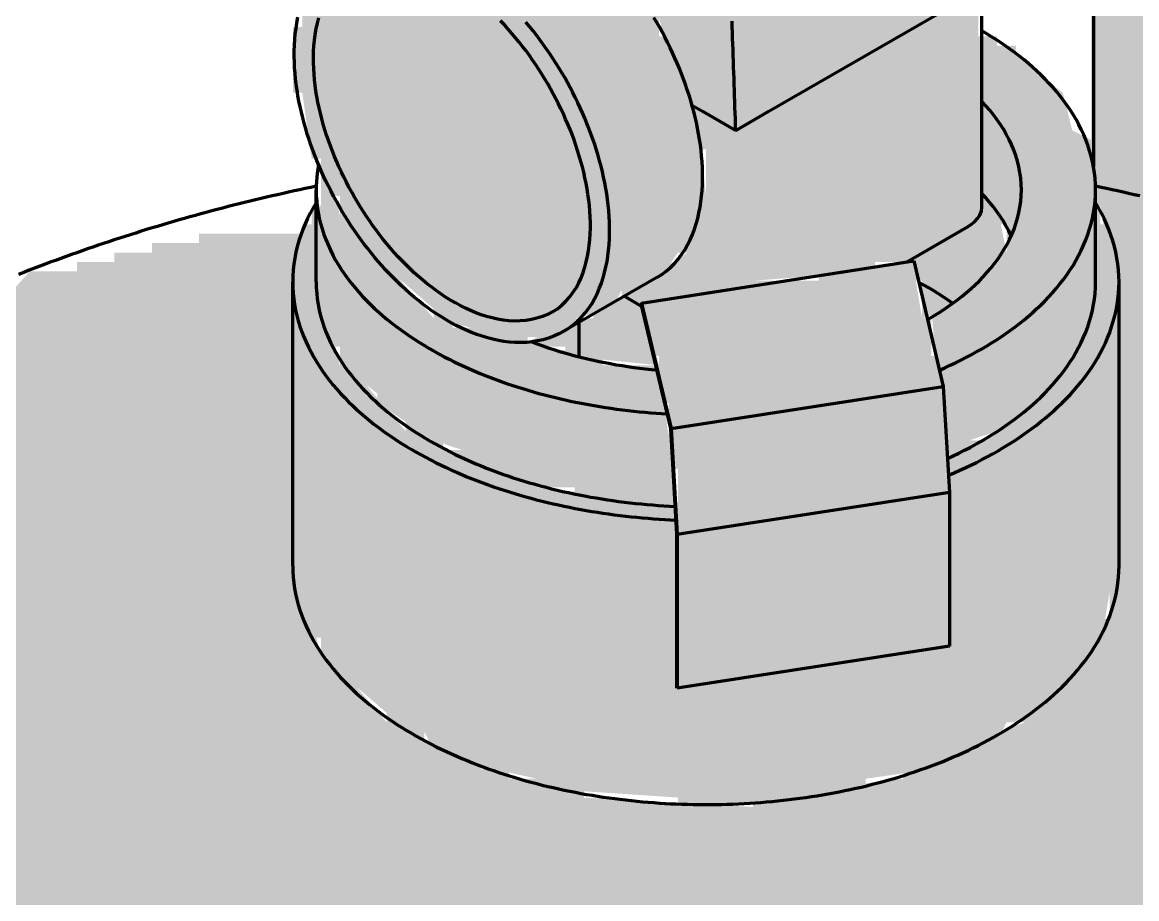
# Model space of a CAD drawing. Header units: millimetres. Extents: x 0 to 420, y 0 to 297.
# Drawn here: x 226.88 to 238.74, y 232.68 to 242.01 of the extents above; entities that cross this region are included whole.
import ezdxf

# ---------------------------------------------------------------- set-up
doc = ezdxf.new("R2010")
doc.units = ezdxf.units.MM
doc.layers.add('01-VISIBLE', color=7, linetype='CONTINUOUS', lineweight=70)
doc.layers.add('13-GRAFICA', color=30, linetype='CONTINUOUS', lineweight=18)

msp = doc.modelspace()

# ---------------------------------------------------------------- hatches: boundary and pattern name
at = {"layer": '13-GRAFICA', "true_color": 0xcba23e}
h = msp.add_hatch(color=7, dxfattribs=at)
h.dxf.hatch_style = 1
h.paths.add_polyline_path([(232.4581, 246.1606), (232.5581, 246.3606), (233.1581, 246.5606), (233.2581, 246.7606), (233.4581, 246.7606), (233.4581, 246.8606), (233.6581, 246.8606), (233.6581, 246.9606), (233.8581, 246.9606), (233.8581, 247.0606), (234.6581, 246.6606), (234.6581, 246.5606), (234.3581, 246.4606), (234.1581, 246.1606), (233.9581, 246.1606), (233.7581, 245.8606), (233.5581, 245.8606), (233.5581, 245.7606), (233.2581, 245.6606), (233.0581, 245.3606), (232.8581, 245.3606), (232.8581, 245.1606), (232.9581, 245.1606), (232.9581, 244.3606), (233.0581, 244.3606), (233.0581, 244.0606), (233.3581, 243.9606), (233.3581, 243.8606), (233.4581, 243.8606), (233.4581, 244.8606), (233.7581, 244.9606), (233.7581, 245.0606), (233.9581, 245.0606), (234.0581, 245.2606), (234.6581, 245.4606), (234.7581, 245.6606), (234.8581, 245.6856), (234.8581, 243.1606), (234.8581, 242.3606), (234.8581, 239.276), (234.6581, 239.2606), (234.6581, 239.1606), (234.0581, 239.1606), (234.0581, 239.0606), (233.2581, 239.0606), (233.2581, 239.1606), (233.6581, 239.2606), (233.6581, 239.3606), (233.9581, 239.5606), (234.0581, 240.1606), (234.1581, 240.1606), (234.1581, 240.6606), (234.0581, 240.6606), (234.0581, 241.1606), (233.9581, 241.1606), (233.9581, 241.3606), (233.8581, 241.3606), (233.8581, 241.6606), (233.7581, 241.6606), (233.6581, 242.0606), (233.4581, 242.1606), (233.4581, 242.3606), (232.9581, 242.7606), (232.9581, 242.9606), (232.7581, 242.9606), (232.5581, 243.2606), (232.0581, 243.3606), (232.0581, 243.4606), (232.0581, 246.0606), (232.0581, 246.1606)])
h = msp.add_hatch(color=7, dxfattribs=at)
h.dxf.hatch_style = 1
h.paths.add_polyline_path([(236.6581, 243.9606), (236.6581, 243.7606), (236.7581, 243.7606), (236.7581, 243.5606), (236.8581, 243.5606), (236.8581, 243.3606), (236.9581, 243.3606), (236.9581, 243.1606), (237.0581, 243.1606), (237.0581, 242.9606), (237.1581, 242.9606), (237.1581, 242.6606), (237.2581, 242.6606), (237.2581, 242.4606), (237.0581, 242.3606), (237.0581, 239.8606), (236.8581, 239.8606), (236.7581, 239.6606), (236.5581, 239.6606), (236.5581, 242.4606), (236.5581, 242.8606), (236.5581, 243.9606)])
at = {"layer": '13-GRAFICA', "true_color": 0x202020}
h = msp.add_hatch(color=7, dxfattribs=at)
h.dxf.hatch_style = 1
h.paths.add_polyline_path([(242.7581, 237.5606), (242.6581, 237.7606), (242.4581, 237.7606), (242.3581, 237.9606), (242.1581, 237.9606), (241.9581, 238.2606), (241.7581, 238.2606), (241.5581, 238.5606), (241.3581, 238.5606), (241.1581, 238.8606), (240.9581, 238.8606), (240.7581, 239.1606), (240.5581, 239.1606), (240.4581, 239.3606), (240.2581, 239.3606), (240.0581, 239.6606), (239.5581, 239.7606), (239.5581, 239.8606), (239.1581, 239.8606), (239.1581, 239.9606), (238.7581, 239.9606), (238.7581, 240.0606), (238.2581, 240.0606), (238.2581, 243.9606), (238.3581, 243.9606), (238.6581, 243.5606), (238.9581, 243.5606), (238.9581, 243.4606), (239.9581, 243.4606), (239.9581, 243.5606), (240.2581, 243.5606), (240.2581, 243.6606), (240.6581, 243.9606), (240.6581, 240.6606), (240.7581, 240.6606), (240.7581, 240.8606), (240.9581, 240.9606), (240.9581, 241.1606), (241.2581, 241.3606), (241.2581, 241.5606), (241.4581, 241.6606), (241.4581, 241.8606), (241.5581, 241.8606), (241.7581, 242.1606), (241.9581, 242.1606), (242.0581, 242.3606), (242.4581, 242.4606), (242.5581, 242.6606), (242.7581, 242.6606), (242.7581, 242.7606), (242.9581, 242.7606), (242.9581, 242.8606), (243.2581, 242.8606), (243.4581, 243.1606), (243.6581, 243.1606), (243.6581, 243.2606), (243.8581, 243.2606), (243.9581, 243.4606), (244.2581, 243.5606), (244.2581, 243.3606), (244.4581, 243.2606), (244.4581, 243.0606), (244.5581, 243.0606), (244.5581, 242.8606), (244.6581, 242.8606), (244.6581, 242.6606), (244.7581, 242.6606), (244.7581, 242.4606), (244.8581, 242.4606), (244.9581, 241.7606), (245.0581, 241.7606), (245.0581, 241.2606), (245.1581, 241.2606), (245.1581, 238.4606), (245.0581, 238.4606), (245.0581, 238.3606), (244.3581, 238.3606), (244.3581, 238.4606), (244.1581, 238.4606), (244.1581, 238.2606), (244.0581, 238.2606), (244.0581, 237.4606), (243.7581, 237.3606), (243.6581, 237.1606), (243.2581, 237.1606), (243.2581, 237.2606), (243.1581, 237.2606), (243.0581, 237.4606), (242.8581, 237.4606), (242.8581, 237.5606)])
at = {"layer": '13-GRAFICA', "true_color": 0xffffff}
h = msp.add_hatch(color=7, dxfattribs=at)
h.dxf.hatch_style = 1
h.paths.add_polyline_path([(229.7581, 241.9606), (229.8581, 241.9606), (229.8581, 242.3606), (230.0581, 242.4606), (230.1581, 242.7606), (230.3581, 242.7606), (230.4581, 242.9606), (231.0581, 243.1606), (231.0581, 243.2606), (231.3581, 243.3606), (231.3581, 243.4606), (232.0581, 243.4606), (232.0581, 243.3606), (232.5581, 243.2606), (232.5581, 243.1606), (232.6581, 243.1606), (232.7581, 242.9606), (232.9581, 242.9606), (232.9581, 242.7606), (233.4581, 242.3606), (233.4581, 242.1606), (233.6581, 242.0606), (233.6581, 241.8606), (233.7581, 241.8606), (233.7581, 241.6606), (233.8581, 241.6606), (233.8581, 241.3606), (233.9581, 241.3606), (233.9581, 241.1606), (234.0581, 241.1606), (234.1581, 240.1606), (234.0581, 240.1606), (233.9581, 239.5606), (233.8581, 239.5606), (233.6581, 239.2606), (233.2581, 239.1606), (233.1581, 238.9606), (232.7581, 238.8606), (232.6581, 238.6606), (232.2581, 238.6606), (232.2581, 238.5606), (232.1581, 238.5606), (232.1581, 238.6606), (231.6581, 238.6606), (231.6581, 238.7606), (231.2581, 238.8606), (231.2581, 238.9606), (230.4581, 239.6606), (230.4581, 239.8606), (230.2581, 239.9606), (230.2581, 240.1606), (230.1581, 240.1606), (230.1581, 240.3606), (230.0581, 240.3606), (230.0581, 240.5606), (229.9581, 240.5606), (229.8581, 241.2606), (229.7581, 241.2606)])
at = {"layer": '13-GRAFICA', "true_color": 0xcba23e}
h = msp.add_hatch(color=7, dxfattribs=at)
h.dxf.hatch_style = 1
h.paths.add_polyline_path([(236.5581, 239.5606), (236.3581, 239.5606), (236.3581, 239.4606), (235.9581, 239.4606), (235.9581, 239.3606), (234.8581, 239.276), (234.8581, 242.3606), (234.9581, 242.3606), (235.0581, 242.1606), (235.6581, 242.1606), (235.6581, 242.2606), (235.8581, 242.2606), (235.9581, 242.4606), (236.4581, 242.3606), (236.4581, 242.4606), (236.5581, 242.4606), (236.5581, 239.6606)])
h = msp.add_hatch(color=7, dxfattribs=at)
h.dxf.hatch_style = 1
h.paths.add_polyline_path([(236.7581, 237.7606), (236.6581, 237.7606), (236.5581, 238.9606), (236.7581, 238.9606), (236.8581, 239.1606), (237.0581, 239.1606), (237.0581, 239.3606), (237.3581, 239.5606), (237.3581, 239.8606), (237.2581, 239.8606), (237.2581, 240.0606), (237.0581, 240.1606), (237.0581, 241.8606), (237.2581, 241.8606), (237.2581, 241.7606), (237.4581, 241.7606), (237.4581, 241.6606), (237.9581, 241.2606), (238.0581, 240.8606), (238.2581, 240.7606), (238.2581, 238.8606), (238.1581, 238.8606), (238.0581, 238.3606), (237.7581, 238.1606), (237.7581, 237.9606), (237.5581, 237.9606), (237.4581, 237.7606), (237.2581, 237.7606), (237.2581, 237.6606), (236.9581, 237.5606), (236.9581, 237.4606), (236.7581, 237.4606)])
h = msp.add_hatch(color=7, dxfattribs=at)
h.dxf.hatch_style = 1
h.paths.add_polyline_path([(230.6581, 238.0606), (230.2581, 238.3606), (230.2581, 238.5606), (230.1581, 238.5606), (230.1581, 238.7606), (230.0581, 238.7606), (230.0581, 240.3606), (230.1581, 240.3606), (230.2581, 239.9606), (230.4581, 239.8606), (230.4581, 239.6606), (230.5581, 239.6606), (231.2581, 238.8606), (231.4581, 238.8606), (231.4581, 238.7606), (231.6581, 238.7606), (231.6581, 238.6606), (232.1581, 238.6606), (232.1581, 238.5606), (232.3581, 238.6606), (232.3581, 238.5606), (233.0581, 238.4606), (233.0581, 238.3606), (233.6581, 238.3606), (233.8581, 236.8606), (233.2581, 236.8606), (233.2581, 236.9606), (232.7581, 236.9606), (232.7581, 237.0606), (232.3581, 237.0606), (232.3581, 237.1606), (231.7581, 237.2606), (231.7581, 237.3606), (231.5581, 237.3606), (231.5581, 237.4606), (230.9581, 237.6606), (230.9581, 237.7606), (230.6581, 237.9606)])
at = {"layer": '13-GRAFICA', "true_color": 0xb21820}
h = msp.add_hatch(color=7, dxfattribs=at)
h.dxf.hatch_style = 1
h.paths.add_polyline_path([(236.5581, 239.5606), (236.5581, 239.6606), (236.7581, 239.6606), (236.8581, 239.8606), (237.0581, 239.8606), (237.0581, 240.1606), (237.2581, 240.0606), (237.3581, 239.5606), (237.0581, 239.3606), (237.0581, 239.1606), (236.8581, 239.1606), (236.7581, 238.9606), (236.4581, 238.8606), (236.4581, 239.2606), (236.3581, 239.2606), (236.3581, 239.5606)])
h = msp.add_hatch(color=7, dxfattribs=at)
h.dxf.hatch_style = 1
h.paths.add_polyline_path([(221.3581, 233.9606), (222.5581, 235.2606), (222.7581, 235.2606), (224.0581, 236.6606), (224.2581, 236.6606), (225.5581, 238.0606), (225.7581, 238.0606), (226.9581, 239.3606), (227.4581, 239.3606), (227.4581, 239.4606), (227.8581, 239.4606), (227.8581, 239.5606), (228.2581, 239.5606), (228.2581, 239.6606), (228.7581, 239.6606), (228.7581, 239.7606), (229.8581, 239.7606), (229.8581, 239.5606), (229.7581, 239.5606), (229.7581, 235.9606), (229.8581, 235.9606), (229.8581, 235.6606), (229.9581, 235.6606), (230.0581, 235.2606), (230.1581, 235.2606), (230.7581, 234.5606), (231.1581, 234.4606), (231.1581, 234.3606), (231.4581, 234.2606), (231.4581, 234.1606), (231.7581, 234.1606), (231.7581, 234.0606), (232.0581, 234.0606), (232.0581, 233.9606), (232.3581, 233.9606), (232.3581, 233.8606), (232.8581, 233.8606), (232.8581, 233.7606), (234.6581, 233.6606), (234.6581, 233.7606), (235.4581, 233.7606), (235.4581, 233.8606), (236.2581, 233.9606), (236.2581, 234.0606), (236.5581, 234.0606), (236.5581, 234.1606), (236.7581, 234.1606), (236.7581, 234.2606), (236.9581, 234.2606), (236.9581, 234.3606), (237.2581, 234.3606), (237.2581, 234.4606), (237.5581, 234.5606), (237.7581, 234.8606), (237.9581, 234.8606), (237.9581, 235.0606), (238.3581, 235.3606), (238.3581, 235.6606), (238.4581, 235.6606), (238.4581, 235.9606), (238.5581, 235.9606), (238.5581, 239.4606), (238.4581, 239.4606), (238.3581, 240.0606), (238.7581, 240.0606), (238.7581, 239.9606), (239.1581, 239.9606), (239.1581, 239.8606), (239.5581, 239.8606), (239.5581, 239.7606), (240.0581, 239.6606), (240.2581, 239.3606), (240.4581, 239.3606), (240.5581, 239.1606), (240.7581, 239.1606), (240.9581, 238.8606), (241.1581, 238.8606), (241.3581, 238.5606), (241.5581, 238.5606), (241.7581, 238.2606), (241.9581, 238.2606), (242.1581, 237.9606), (242.3581, 237.9606), (242.4581, 237.7606), (242.6581, 237.7606), (242.8581, 237.4606), (243.0581, 237.4606), (243.2581, 237.1606), (243.4581, 237.1606), (243.6581, 236.8606), (243.8581, 236.8606), (244.0581, 236.5606), (244.2581, 236.5606), (244.3581, 236.3606), (244.5581, 236.3606), (244.7581, 236.0606), (244.9581, 236.0606), (244.9581, 235.9606), (245.1581, 235.8606), (245.1581, 221.4606), (244.8581, 221.3606), (244.8581, 221.2606), (244.5581, 221.2606), (244.5581, 221.1606), (244.3581, 221.1606), (244.3581, 221.0606), (244.1581, 221.0606), (244.1581, 220.9606), (243.9581, 220.9606), (243.9581, 220.8606), (243.6581, 220.8606), (243.6581, 220.7606), (243.4581, 220.7606), (243.4581, 220.6606), (243.2581, 220.6606), (243.2581, 220.5606), (243.0581, 220.5606), (243.0581, 220.4606), (242.8581, 220.4606), (242.8581, 220.3606), (242.5581, 220.3606), (242.5581, 220.2606), (242.0581, 220.1606), (242.0581, 220.0606), (241.2581, 219.9606), (241.2581, 219.8606), (240.9581, 219.8606), (240.9581, 219.7606), (240.5581, 219.7606), (240.5581, 219.6606), (240.1581, 219.6606), (240.1581, 219.5606), (239.7581, 219.5606), (239.7581, 219.4606), (239.3581, 219.4606), (239.3581, 219.3606), (238.9581, 219.3606), (238.9581, 219.2606), (237.3581, 219.1606), (237.3581, 219.0606), (236.4581, 219.0606), (236.4581, 218.9606), (235.4581, 218.9606), (235.4581, 218.8606), (231.2581, 218.9606), (231.2581, 219.0606), (230.7581, 219.0606), (230.7581, 219.1606), (230.1581, 219.1606), (230.1581, 219.2606), (229.6581, 219.2606), (229.6581, 219.3606), (229.0581, 219.3606), (229.0581, 219.4606), (228.5581, 219.4606), (228.5581, 219.5606), (227.9581, 219.5606), (227.9581, 219.6606), (227.5581, 219.6606), (227.5581, 219.7606), (226.6581, 219.9606), (226.6581, 220.0606), (226.4581, 220.0606), (226.4581, 220.1606), (226.1581, 220.1606), (226.1581, 220.2606), (225.8581, 220.2606), (225.8581, 220.3606), (225.5581, 220.3606), (225.5581, 220.4606), (225.2581, 220.4606), (225.2581, 220.5606), (224.9581, 220.5606), (224.9581, 220.6606), (224.6581, 220.6606), (224.6581, 220.7606), (224.0581, 220.9606), (223.9581, 221.1606), (223.3581, 221.3606), (223.2581, 221.5606), (223.0581, 221.5606), (223.0581, 221.6606), (222.6581, 221.7606), (222.5581, 221.9606), (222.1581, 222.0606), (222.0581, 222.2606), (221.8581, 222.2606), (221.4581, 222.7606), (221.2581, 222.7606), (221.2581, 222.8606), (219.7581, 224.2606), (219.7581, 224.4606), (219.5581, 224.5606), (219.3581, 225.1606), (219.1581, 225.2606), (219.1581, 225.4606), (219.0581, 225.4606), (219.0581, 225.6606), (218.9581, 225.6606), (218.9581, 225.8606), (218.8581, 225.8606), (218.8581, 226.0606), (218.7581, 226.0606), (218.7581, 226.2606), (218.6581, 226.2606), (218.6581, 226.4606), (218.4581, 226.5606), (218.4581, 226.8606), (218.3581, 226.8606), (218.3581, 227.8606), (218.2581, 227.8606), (218.2581, 228.7606), (218.1581, 228.7606), (218.1581, 229.0606), (218.2581, 229.0606), (218.2581, 229.4606), (218.3581, 229.4606), (218.3581, 229.7606), (218.4581, 229.7606), (218.4581, 230.1606), (218.5581, 230.1606), (218.5581, 230.5606), (218.6581, 230.5606), (218.7581, 231.1606), (218.8581, 231.1606), (218.9581, 231.4606), (219.3581, 231.7606), (219.3581, 231.9606), (219.8581, 232.3606), (219.8581, 232.5606), (220.2581, 232.8606), (220.2581, 233.0606), (220.3581, 233.0606), (221.0581, 233.8606), (221.2581, 233.8606), (221.2581, 233.9606)])
h = msp.add_hatch(color=7, dxfattribs=at)
h.dxf.hatch_style = 1
h.paths.add_polyline_path([(229.7581, 239.5606), (229.8581, 239.5606), (229.8581, 239.8606), (229.9581, 239.8606), (229.9581, 240.0606), (230.0581, 240.0606), (230.0581, 238.7606), (230.1581, 238.7606), (230.2581, 238.3606), (230.3581, 238.3606), (230.9581, 237.6606), (231.1581, 237.6606), (231.1581, 237.5606), (231.3581, 237.5606), (231.3581, 237.4606), (231.5581, 237.4606), (231.5581, 237.3606), (231.7581, 237.3606), (231.7581, 237.2606), (232.3581, 237.1606), (232.3581, 237.0606), (233.2581, 236.9606), (233.2581, 236.8606), (233.8581, 236.8606), (233.8581, 234.9606), (234.4581, 234.9606), (234.4581, 235.0606), (235.0581, 235.0606), (235.0581, 235.1606), (235.6581, 235.1606), (235.6581, 235.2606), (236.7581, 235.3606), (236.7581, 237.4606), (236.9581, 237.4606), (236.9581, 237.5606), (237.1581, 237.5606), (237.2581, 237.7606), (237.4581, 237.7606), (237.5581, 237.9606), (237.7581, 237.9606), (237.7581, 238.1606), (238.0581, 238.3606), (238.1581, 238.8606), (238.2581, 238.8606), (238.2581, 240.0606), (238.3581, 240.0606), (238.3581, 239.8606), (238.4581, 239.8606), (238.4581, 239.4606), (238.5581, 239.4606), (238.5581, 235.9606), (238.4581, 235.9606), (238.3581, 235.3606), (237.9581, 235.0606), (237.9581, 234.8606), (237.7581, 234.8606), (237.5581, 234.5606), (237.3581, 234.5606), (237.2581, 234.3606), (236.9581, 234.3606), (236.9581, 234.2606), (236.7581, 234.2606), (236.7581, 234.1606), (236.5581, 234.1606), (236.5581, 234.0606), (235.8581, 233.9606), (235.8581, 233.8606), (235.4581, 233.8606), (235.4581, 233.7606), (233.8581, 233.6606), (233.8581, 233.7606), (232.3581, 233.8606), (232.3581, 233.9606), (231.4581, 234.1606), (231.4581, 234.2606), (231.2581, 234.2606), (231.1581, 234.4606), (230.7581, 234.5606), (230.7581, 234.6606), (230.0581, 235.2606), (230.0581, 235.4606), (229.9581, 235.4606), (229.9581, 235.6606), (229.8581, 235.6606), (229.8581, 235.9606), (229.7581, 235.9606)])
at = {"layer": '13-GRAFICA', "true_color": 0xc81e2d}
h = msp.add_hatch(color=7, dxfattribs=at)
h.dxf.hatch_style = 1
h.paths.add_polyline_path([(233.8581, 234.9606), (233.8581, 237.2606), (233.7581, 237.2606), (233.7581, 237.9606), (233.6581, 237.9606), (233.6581, 238.4606), (233.5581, 238.4606), (233.4581, 239.0606), (234.0581, 239.0606), (234.0581, 239.1606), (234.6581, 239.1606), (234.6581, 239.2606), (235.3581, 239.2606), (235.3581, 239.3606), (236.3581, 239.4606), (236.4581, 238.8606), (236.5581, 238.8606), (236.5581, 238.4606), (236.6581, 238.4606), (236.6581, 237.7606), (236.7581, 237.7606), (236.7581, 235.3606), (235.6581, 235.2606), (235.6581, 235.1606), (235.0581, 235.1606), (235.0581, 235.0606), (234.4581, 235.0606), (234.4581, 234.9606)])
at = {"layer": '13-GRAFICA', "true_color": 0xb21820}
h = msp.add_hatch(color=7, dxfattribs=at)
h.dxf.hatch_style = 1
h.paths.add_polyline_path([(232.3581, 238.5606), (232.3581, 238.6606), (232.6581, 238.6606), (232.7581, 238.8606), (232.9581, 238.8606), (232.9581, 238.9606), (233.1581, 238.9606), (233.1581, 239.0606), (233.4581, 239.0606), (233.6581, 238.3606), (232.6581, 238.4606), (232.6581, 238.5606)])

# ---------------------------------------------------------------- linework, layer by layer
at = {"layer": '01-VISIBLE'}
for p, q in [((238.2845, 244.126), (238.2845, 240.4719)), ((237.0957, 240.0435), (237.0957, 242.3734)), ((234.8279, 241.0641), (236.9492, 242.2889)), ((234.0083, 241.1291), (234.1208, 241.0641)), ((234.1208, 241.0641), (234.4744, 240.86)), ((234.4744, 240.86), (234.8279, 241.0641)), ((230.0062, 239.2474), (230.0062, 240.2272)), ((238.3062, 239.2474), (238.3062, 240.2272)), ((236.2911, 239.4594), (236.9492, 239.8394)), ((233.4715, 239.0232), (236.3693, 239.4715)), ((236.3693, 239.4715), (236.6846, 238.1353)), ((233.6341, 239.2944), (232.6442, 238.7228)), ((229.7562, 236.2264), (229.7562, 239.2474)), ((238.5562, 236.2264), (238.5562, 239.2474)), ((233.2888, 239.095), (233.4754, 238.9873)), ((233.4687, 239.0157), (233.4715, 239.0232)), ((233.7822, 237.6871), (233.4687, 239.0157)), ((233.4715, 239.0232), (233.7868, 237.687)), ((232.8062, 238.4508), (232.8062, 238.8163)), ((233.7868, 237.687), (236.6846, 238.1353)), ((236.6846, 238.1353), (236.7498, 237.0067)), ((233.8469, 236.5678), (233.7822, 237.6871)), ((233.7868, 237.687), (233.852, 236.5584)), ((236.7498, 237.0067), (233.852, 236.5584)), ((236.7498, 237.0067), (236.7498, 235.372)), ((233.8469, 234.9349), (233.8469, 236.5678)), ((233.852, 236.5584), (233.852, 234.9237)), ((236.7498, 235.372), (233.852, 234.9237)), ((233.852, 234.9237), (233.8469, 234.9349))]:
    msp.add_line(p, q, dxfattribs=at)
for points in [[(232.6442, 238.7228), (232.5912, 238.6946), (232.5364, 238.6702), (232.4801, 238.6495), (232.4225, 238.6327), (232.3639, 238.6196), (232.3046, 238.6103), (232.2449, 238.6046), (232.1849, 238.6023), (232.1249, 238.6034), (232.065, 238.6076), (232.0054, 238.6147), (231.9463, 238.6247), (231.8876, 238.6372), (231.8295, 238.6523), (231.772, 238.6696), (231.7153, 238.6891), (231.6592, 238.7106), (231.6039, 238.7339), (231.5494, 238.7591), (231.4957, 238.7859), (231.4428, 238.8142), (231.3907, 238.844), (231.3395, 238.8752), (231.289, 238.9077), (231.2393, 238.9414), (231.1905, 238.9762), (231.1424, 239.0122), (231.0951, 239.0492), (231.0487, 239.0872), (231.003, 239.1261), (230.9581, 239.1659), (230.914, 239.2066), (230.8707, 239.2482), (230.8281, 239.2905), (230.7863, 239.3335), (230.7453, 239.3773), (230.705, 239.4218), (230.6655, 239.467), (230.6267, 239.5128), (230.5887, 239.5593), (230.5515, 239.6063), (230.5149, 239.654), (230.4792, 239.7022), (230.4442, 239.7509), (230.41, 239.8002), (230.3765, 239.8501), (230.3438, 239.9004), (230.3118, 239.9512), (230.2806, 240.0025), (230.2502, 240.0542), (230.2206, 240.1064), (230.1918, 240.1591), (230.1638, 240.2121), (230.1366, 240.2656), (230.1102, 240.3195), (230.0846, 240.3738), (230.0599, 240.4285), (230.036, 240.4836), (230.013, 240.539), (229.9909, 240.5948), (229.9696, 240.6509), (229.9493, 240.7074), (229.93, 240.7642), (229.9116, 240.8214), (229.8942, 240.8788), (229.8778, 240.9365), (229.8624, 240.9946), (229.8481, 241.0528), (229.8349, 241.1114), (229.8229, 241.1702), (229.812, 241.2292), (229.8023, 241.2884), (229.7939, 241.3479), (229.7868, 241.4075), (229.781, 241.4672), (229.7767, 241.5271), (229.7738, 241.587), (229.7724, 241.647), (229.7727, 241.707), (229.7746, 241.767), (229.7782, 241.8269), (229.7837, 241.8867), (229.7911, 241.9462), (229.8005, 242.0055), (229.812, 242.0644)], [(232.5242, 238.9306), (232.4706, 238.9027), (232.4148, 238.8794), (232.3572, 238.8608), (232.2984, 238.847), (232.2386, 238.8377), (232.1784, 238.8328), (232.1179, 238.832), (232.0575, 238.8351), (231.9974, 238.8418), (231.9378, 238.8518), (231.8787, 238.8649), (231.8204, 238.8808), (231.7628, 238.8993), (231.7061, 238.9202), (231.6502, 238.9434), (231.5952, 238.9685), (231.5411, 238.9956), (231.488, 239.0244), (231.4357, 239.0549), (231.3844, 239.0869), (231.334, 239.1203), (231.2845, 239.155), (231.2359, 239.191), (231.1882, 239.2282), (231.1414, 239.2665), (231.0954, 239.3059), (231.0504, 239.3462), (231.0062, 239.3875), (230.9629, 239.4297), (230.9204, 239.4728), (230.8788, 239.5166), (230.838, 239.5613), (230.7981, 239.6067), (230.759, 239.6529), (230.7207, 239.6997), (230.6833, 239.7472), (230.6467, 239.7954), (230.611, 239.8442), (230.5761, 239.8935), (230.542, 239.9435), (230.5088, 239.994), (230.4764, 240.0451), (230.4448, 240.0967), (230.4142, 240.1489), (230.3844, 240.2015), (230.3554, 240.2546), (230.3274, 240.3082), (230.3002, 240.3622), (230.274, 240.4167), (230.2487, 240.4716), (230.2243, 240.527), (230.2009, 240.5828), (230.1785, 240.6389), (230.157, 240.6955), (230.1366, 240.7524), (230.1173, 240.8097), (230.099, 240.8673), (230.0818, 240.9253), (230.0657, 240.9836), (230.0508, 241.0422), (230.0372, 241.1012), (230.0247, 241.1604), (230.0136, 241.2198), (230.0039, 241.2795), (229.9955, 241.3394), (229.9887, 241.3995), (229.9833, 241.4597), (229.9796, 241.5201), (229.9776, 241.5805), (229.9773, 241.641), (229.9789, 241.7015), (229.9825, 241.7618), (229.9882, 241.822), (229.9961, 241.882), (230.0064, 241.9416), (230.0191, 242.0007), (230.0345, 242.0592)], [(232.5242, 238.9306), (232.5746, 238.9631), (232.6218, 239.0002), (232.6653, 239.0415), (232.705, 239.0864), (232.741, 239.1344), (232.7731, 239.1851), (232.8016, 239.2379), (232.8266, 239.2924), (232.8484, 239.3483), (232.867, 239.4053), (232.8828, 239.4632), (232.8958, 239.5218), (232.9063, 239.5809), (232.9144, 239.6403), (232.9203, 239.7), (232.924, 239.7599), (232.9258, 239.8199), (232.9258, 239.8799), (232.9239, 239.9398), (232.9204, 239.9997), (232.9153, 240.0595), (232.9087, 240.1192), (232.9007, 240.1786), (232.8912, 240.2379), (232.8805, 240.2969), (232.8684, 240.3557), (232.8552, 240.4142), (232.8407, 240.4724), (232.8251, 240.5304), (232.8084, 240.588), (232.7906, 240.6453), (232.7718, 240.7023), (232.7519, 240.7589), (232.7311, 240.8152), (232.7093, 240.871), (232.6865, 240.9266), (232.6628, 240.9817), (232.6382, 241.0364), (232.6127, 241.0907), (232.5863, 241.1446), (232.559, 241.1981), (232.5309, 241.2511), (232.502, 241.3036), (232.4721, 241.3557), (232.4415, 241.4073), (232.41, 241.4584), (232.3778, 241.5089), (232.3447, 241.559), (232.3108, 241.6085), (232.276, 241.6574), (232.2405, 241.7058), (232.2042, 241.7535), (232.1671, 241.8007), (232.1291, 241.8472), (232.0904, 241.893), (232.0509, 241.9381), (232.0105, 241.9825), (231.9693, 242.0262)], [(232.6442, 238.7228), (232.6951, 238.7548), (232.7433, 238.7907), (232.7888, 238.83), (232.8313, 238.8725), (232.8707, 238.918), (232.907, 238.9659), (232.9401, 239.0161), (232.9702, 239.0682), (232.9973, 239.1219), (233.0214, 239.1769), (233.0428, 239.2331), (233.0616, 239.2903), (233.0778, 239.3482), (233.0916, 239.4067), (233.1032, 239.4657), (233.1126, 239.5251), (233.1199, 239.5848), (233.1253, 239.6447), (233.1288, 239.7047), (233.1306, 239.7649), (233.1307, 239.825), (233.1292, 239.8851), (233.1262, 239.9452), (233.1217, 240.0052), (233.1158, 240.065), (233.1086, 240.1247), (233.1, 240.1842), (233.0903, 240.2436), (233.0793, 240.3027), (233.0672, 240.3616), (233.0539, 240.4203), (233.0395, 240.4787), (233.0241, 240.5368), (233.0077, 240.5947), (232.9903, 240.6522), (232.9719, 240.7095), (232.9525, 240.7664), (232.9322, 240.823), (232.911, 240.8793), (232.8889, 240.9353), (232.866, 240.9908), (232.8422, 241.0461), (232.8175, 241.1009), (232.792, 241.1554), (232.7657, 241.2095), (232.7386, 241.2632), (232.7107, 241.3164), (232.682, 241.3693), (232.6526, 241.4217), (232.6223, 241.4737), (232.5913, 241.5252), (232.5596, 241.5763), (232.527, 241.6269), (232.4938, 241.677), (232.4598, 241.7266), (232.425, 241.7757), (232.3895, 241.8242), (232.3532, 241.8722), (232.3163, 241.9196), (232.2785, 241.9665), (232.2401, 242.0127)], [(233.6341, 239.2944), (233.6853, 239.3266), (233.7338, 239.3626), (233.7795, 239.4023), (233.8222, 239.4451), (233.8617, 239.4909), (233.8981, 239.5392), (233.9313, 239.5897), (233.9614, 239.6422), (233.9885, 239.6962), (234.0127, 239.7517), (234.034, 239.8083), (234.0527, 239.8658), (234.0689, 239.9241), (234.0826, 239.983), (234.094, 240.0424), (234.1033, 240.1021), (234.1105, 240.1622), (234.1157, 240.2224), (234.1191, 240.2828), (234.1207, 240.3433), (234.1206, 240.4038), (234.1189, 240.4642), (234.1156, 240.5246), (234.1109, 240.5849), (234.1048, 240.6451), (234.0973, 240.7051), (234.0886, 240.765), (234.0785, 240.8246), (234.0673, 240.884), (234.0549, 240.9432), (234.0414, 241.0022), (234.0267, 241.0609), (234.0111, 241.1193), (233.9943, 241.1774), (233.9766, 241.2353), (233.9579, 241.2928), (233.9382, 241.35), (233.9176, 241.4068), (233.8961, 241.4634), (233.8737, 241.5196), (233.8504, 241.5754), (233.8263, 241.6308), (233.8013, 241.6859), (233.7754, 241.7406), (233.7488, 241.7949), (233.7213, 241.8488), (233.693, 241.9022), (233.664, 241.9553), (233.6341, 242.0079), (233.6035, 242.0601)], [(234.4744, 240.86), (234.4723, 240.9213), (234.4702, 240.9825), (234.4681, 241.0437), (234.4661, 241.105), (234.464, 241.1662), (234.4619, 241.2274), (234.4598, 241.2887), (234.4577, 241.3499), (234.4557, 241.4112), (234.4536, 241.4724), (234.4515, 241.5336), (234.4494, 241.5949), (234.4473, 241.6561), (234.4453, 241.7173), (234.4432, 241.7786), (234.4411, 241.8398), (234.439, 241.9011), (234.4369, 241.9623), (234.4349, 242.0235)], [(238.3062, 240.2272), (238.3049, 240.2877), (238.3009, 240.3481), (238.2943, 240.4082), (238.2852, 240.468), (238.2735, 240.5274), (238.2593, 240.5862), (238.2428, 240.6444), (238.2239, 240.7018), (238.2029, 240.7585), (238.1796, 240.8144), (238.1544, 240.8694), (238.1272, 240.9234), (238.0981, 240.9764), (238.0673, 241.0285), (238.0348, 241.0795), (238.0007, 241.1295), (237.9651, 241.1784), (237.9282, 241.2263), (237.8899, 241.2732), (237.8503, 241.319), (237.8096, 241.3637), (237.7678, 241.4074), (237.725, 241.4501), (237.6811, 241.4918), (237.6363, 241.5325), (237.5907, 241.5722), (237.5442, 241.6109), (237.497, 241.6487), (237.449, 241.6855), (237.4003, 241.7215), (237.351, 241.7565), (237.301, 241.7906), (237.2505, 241.8239), (237.1994, 241.8563), (237.1478, 241.8878), (237.0957, 241.9186)], [(237.5162, 240.2272), (237.5145, 240.2893), (237.5093, 240.3512), (237.5008, 240.4127), (237.489, 240.4736), (237.474, 240.5338), (237.4558, 240.5932), (237.4348, 240.6516), (237.4109, 240.7089), (237.3845, 240.7651), (237.3555, 240.82), (237.3242, 240.8736), (237.2907, 240.9259), (237.2552, 240.9768), (237.2178, 241.0264), (237.1787, 241.0746), (237.138, 241.1214), (237.0957, 241.1669)], [(230.0319, 240.4934), (230.0241, 240.4494), (230.0176, 240.4053), (230.0126, 240.3609), (230.0091, 240.3164), (230.0069, 240.2719), (230.0062, 240.2272)], [(230.0067, 240.2656), (229.9478, 240.2534), (229.8889, 240.241), (229.8301, 240.2284), (229.7713, 240.2157), (229.7125, 240.2028), (229.6538, 240.1897), (229.5951, 240.1764), (229.5365, 240.1629), (229.4779, 240.1493), (229.4193, 240.1355), (229.3608, 240.1215), (229.3023, 240.1074), (229.2439, 240.093), (229.1855, 240.0785), (229.1271, 240.0638), (229.0688, 240.0489), (229.0106, 240.0339), (228.9524, 240.0186), (228.8942, 240.0032), (228.8361, 239.9876), (228.7781, 239.9718), (228.72, 239.9559), (228.6621, 239.9397), (228.6042, 239.9234), (228.5463, 239.9069), (228.4885, 239.8903), (228.4307, 239.8734), (228.373, 239.8564), (228.3154, 239.8392), (228.2578, 239.8218), (228.2002, 239.8042), (228.1428, 239.7864), (228.0853, 239.7685), (228.028, 239.7504), (227.9706, 239.7321), (227.9134, 239.7136), (227.8562, 239.6949), (227.799, 239.6761), (227.742, 239.6571), (227.6849, 239.6379), (227.628, 239.6185), (227.5711, 239.5989), (227.5143, 239.5791), (227.4575, 239.5592), (227.4008, 239.5391), (227.3442, 239.5188), (227.2876, 239.4983), (227.2311, 239.4776), (227.1746, 239.4568), (227.1183, 239.4357), (227.062, 239.4145), (227.0057, 239.3931), (226.9496, 239.3715), (226.8935, 239.3497), (226.8375, 239.3278)], [(230.0062, 240.2272), (230.0075, 240.167), (230.0114, 240.1068), (230.018, 240.0469), (230.027, 239.9873), (230.0386, 239.9281), (230.0527, 239.8695), (230.0691, 239.8115), (230.0879, 239.7542), (230.1088, 239.6977), (230.1319, 239.642), (230.157, 239.5872), (230.184, 239.5333), (230.2129, 239.4804), (230.2436, 239.4285), (230.2759, 239.3776), (230.3097, 239.3277), (230.3451, 239.2789), (230.3818, 239.2311), (230.4199, 239.1844), (230.4592, 239.1387), (230.4997, 239.094), (230.5413, 239.0504), (230.5839, 239.0077), (230.6275, 238.9661), (230.6721, 238.9255), (230.7175, 238.8859), (230.7637, 238.8472), (230.8107, 238.8094), (230.8585, 238.7726), (230.9069, 238.7367), (230.956, 238.7017), (231.0057, 238.6676), (231.056, 238.6344), (231.1069, 238.602), (231.1582, 238.5705), (231.2101, 238.5397), (231.2624, 238.5098), (231.3152, 238.4807), (231.3684, 238.4523), (231.422, 238.4247), (231.476, 238.3979), (231.5304, 238.3718), (231.5851, 238.3465), (231.6401, 238.3218), (231.6954, 238.2979), (231.751, 238.2747), (231.8069, 238.2521), (231.8631, 238.2302), (231.9195, 238.209), (231.9762, 238.1884), (232.0331, 238.1685), (232.0902, 238.1492), (232.1476, 238.1306), (232.2051, 238.1126), (232.2628, 238.0951), (232.3207, 238.0783), (232.3788, 238.0621), (232.437, 238.0465), (232.4954, 238.0315), (232.5539, 238.017), (232.6126, 238.0031), (232.6714, 237.9898), (232.7303, 237.9771), (232.7893, 237.9649), (232.8485, 237.9533), (232.9077, 237.9422), (232.9671, 237.9317), (233.0266, 237.9217), (233.0861, 237.9123), (233.1457, 237.9033), (233.2054, 237.895), (233.2652, 237.8871), (233.325, 237.8798), (233.3849, 237.873), (233.4449, 237.8667), (233.5049, 237.8609), (233.565, 237.8557), (233.6251, 237.8509), (233.6852, 237.8467), (233.7454, 237.843)], [(236.5321, 238.8555), (236.5846, 238.8865), (236.6364, 238.9186), (236.6876, 238.9517), (236.7381, 238.9858), (236.7878, 239.0211), (236.8367, 239.0576), (236.8847, 239.0952), (236.9317, 239.1339), (236.9777, 239.1739), (237.0226, 239.2152), (237.0664, 239.2576), (237.1088, 239.3014), (237.1499, 239.3465), (237.1895, 239.3928), (237.2274, 239.4405), (237.2637, 239.4895), (237.2981, 239.5398), (237.3306, 239.5914), (237.3609, 239.6443), (237.3889, 239.6984), (237.4146, 239.7538), (237.4376, 239.8102), (237.458, 239.8677), (237.4754, 239.9261), (237.4899, 239.9853), (237.5013, 240.0451), (237.5096, 240.1055), (237.5145, 240.1663), (237.5162, 240.2272)], [(237.0907, 238.533), (237.143, 238.5637), (237.1948, 238.5953), (237.246, 238.6277), (237.2967, 238.661), (237.3469, 238.6951), (237.3964, 238.7302), (237.4453, 238.7661), (237.4934, 238.803), (237.5408, 238.8408), (237.5875, 238.8796), (237.6333, 238.9193), (237.6783, 238.96), (237.7223, 239.0018), (237.7653, 239.0445), (237.8073, 239.0883), (237.8482, 239.1331), (237.8879, 239.179), (237.9264, 239.2259), (237.9635, 239.2738), (237.9992, 239.3229), (238.0334, 239.3729), (238.0661, 239.4241), (238.097, 239.4762), (238.1262, 239.5294), (238.1536, 239.5835), (238.179, 239.6386), (238.2023, 239.6946), (238.2235, 239.7514), (238.2425, 239.809), (238.2591, 239.8674), (238.2733, 239.9263), (238.2851, 239.9858), (238.2943, 240.0458), (238.3009, 240.1061), (238.3048, 240.1666), (238.3062, 240.2272)], [(238.7761, 240.1629), (238.7174, 240.1763), (238.6587, 240.1896), (238.6, 240.2027), (238.5412, 240.2156), (238.4824, 240.2284), (238.4235, 240.2409), (238.3646, 240.2533), (238.3056, 240.2656)], [(237.4073, 239.7373), (237.3809, 239.7924), (237.3521, 239.8463), (237.321, 239.8989), (237.2879, 239.9502), (237.2529, 240.0002), (237.216, 240.0489), (237.1774, 240.0963), (237.1373, 240.1424), (237.0957, 240.1871)], [(237.4073, 239.7373), (237.3809, 239.7924), (237.3521, 239.8463), (237.321, 239.8989), (237.2879, 239.9502), (237.2529, 240.0002), (237.216, 240.0489), (237.1774, 240.0963), (237.1373, 240.1424), (237.0957, 240.1871)], [(230.0062, 240.0915), (229.9739, 240.0366), (229.9435, 239.9807), (229.915, 239.9237), (229.8885, 239.8658), (229.8642, 239.807), (229.8422, 239.7472), (229.8224, 239.6867), (229.8051, 239.6254), (229.7903, 239.5634), (229.7781, 239.5009), (229.7686, 239.438), (229.7617, 239.3747), (229.7576, 239.3111), (229.7562, 239.2474)], [(236.9492, 239.8394), (236.9861, 239.8632), (237.02, 239.8909), (237.0499, 239.9229), (237.074, 239.9594), (237.09, 240.0002), (237.0957, 240.0435)], [(238.5562, 239.2474), (238.5548, 239.3111), (238.5507, 239.3747), (238.5438, 239.438), (238.5342, 239.5009), (238.522, 239.5634), (238.5072, 239.6254), (238.4899, 239.6867), (238.4702, 239.7472), (238.4481, 239.807), (238.4238, 239.8658), (238.3974, 239.9237), (238.3689, 239.9807), (238.3385, 240.0366), (238.3062, 240.0915)], [(229.7562, 239.2474), (229.7574, 239.1873), (229.7611, 239.1273), (229.7672, 239.0675), (229.7758, 239.008), (229.7867, 238.9489), (229.7999, 238.8902), (229.8154, 238.8321), (229.8331, 238.7746), (229.8529, 238.7179), (229.8747, 238.6618), (229.8985, 238.6066), (229.9241, 238.5522), (229.9516, 238.4987), (229.9808, 238.4462), (230.0116, 238.3945), (230.0439, 238.3438), (230.0778, 238.2941), (230.113, 238.2454), (230.1495, 238.1976), (230.1873, 238.1508), (230.2262, 238.105), (230.2663, 238.0602), (230.3074, 238.0163), (230.3495, 237.9734), (230.3926, 237.9315), (230.4366, 237.8904), (230.4814, 237.8503), (230.527, 237.8111), (230.5733, 237.7729), (230.6204, 237.7355), (230.6682, 237.6989), (230.7166, 237.6632), (230.7656, 237.6284), (230.8152, 237.5944), (230.8653, 237.5612), (230.916, 237.5288), (230.9671, 237.4972), (231.0188, 237.4664), (231.0708, 237.4363), (231.1233, 237.407), (231.1762, 237.3784), (231.2295, 237.3506), (231.2832, 237.3234), (231.3372, 237.297), (231.3915, 237.2712), (231.4462, 237.2461), (231.5011, 237.2217), (231.5564, 237.198), (231.6119, 237.1749), (231.6677, 237.1524), (231.7237, 237.1306), (231.78, 237.1094), (231.8365, 237.0888), (231.8932, 237.0689), (231.9501, 237.0495), (232.0072, 237.0307), (232.0645, 237.0125), (232.122, 236.9949), (232.1797, 236.9778), (232.2375, 236.9613), (232.2955, 236.9454), (232.3536, 236.9301), (232.4119, 236.9152), (232.4703, 236.901), (232.5289, 236.8872), (232.5875, 236.874), (232.6463, 236.8614), (232.7052, 236.8492), (232.7642, 236.8376), (232.8233, 236.8265), (232.8825, 236.8159), (232.9417, 236.8058), (233.0011, 236.7962), (233.0605, 236.7871), (233.1201, 236.7785), (233.1797, 236.7705), (233.2393, 236.7629), (233.299, 236.7558), (233.3588, 236.7492), (233.4186, 236.7431), (233.4785, 236.7374), (233.5384, 236.7323), (233.5983, 236.7276), (233.6583, 236.7234), (233.7183, 236.7197), (233.7784, 236.7165), (233.8384, 236.7137)], [(230.0062, 239.2474), (230.0075, 239.1869), (230.0115, 239.1264), (230.0181, 239.0662), (230.0272, 239.0063), (230.039, 238.9469), (230.0531, 238.888), (230.0697, 238.8297), (230.0887, 238.7721), (230.1098, 238.7154), (230.1331, 238.6594), (230.1584, 238.6044), (230.1857, 238.5503), (230.2149, 238.4972), (230.2458, 238.4451), (230.2784, 238.394), (230.3125, 238.344), (230.3482, 238.295), (230.3852, 238.2471), (230.4236, 238.2002), (230.4632, 238.1543), (230.504, 238.1096), (230.5459, 238.0658), (230.5889, 238.0231), (230.6329, 237.9814), (230.6777, 237.9407), (230.7235, 237.901), (230.7701, 237.8622), (230.8174, 237.8244), (230.8655, 237.7875), (230.9143, 237.7516), (230.9637, 237.7166), (231.0138, 237.6824), (231.0644, 237.6492), (231.1156, 237.6168), (231.1673, 237.5852), (231.2195, 237.5545), (231.2722, 237.5245), (231.3253, 237.4954), (231.3789, 237.4671), (231.4328, 237.4395), (231.4872, 237.4127), (231.5419, 237.3866), (231.5969, 237.3613), (231.6523, 237.3367), (231.7079, 237.3128), (231.7639, 237.2896), (231.8202, 237.2671), (231.8767, 237.2452), (231.9335, 237.2241), (231.9905, 237.2036), (232.0477, 237.1837), (232.1052, 237.1645), (232.1628, 237.1459), (232.2207, 237.128), (232.2788, 237.1106), (232.337, 237.0939), (232.3954, 237.0778), (232.454, 237.0623), (232.5127, 237.0473), (232.5715, 237.033), (232.6306, 237.0192), (232.6897, 237.006), (232.7489, 236.9934), (232.8083, 236.9813), (232.8678, 236.9698), (232.9274, 236.9589), (232.9871, 236.9485), (233.0469, 236.9386), (233.1067, 236.9293), (233.1667, 236.9205), (233.2267, 236.9123), (233.2868, 236.9046), (233.347, 236.8974), (233.4072, 236.8908), (233.4675, 236.8847), (233.5278, 236.8791), (233.5882, 236.874), (233.6486, 236.8694), (233.709, 236.8654), (233.7695, 236.8619), (233.83, 236.8589)], [(236.7846, 239.0188), (236.7351, 239.0539), (236.6848, 239.0879), (236.6337, 239.1208), (236.5821, 239.1526), (236.5298, 239.1835), (236.4769, 239.2133), (236.4234, 239.2421)], [(237.0907, 237.5532), (237.143, 237.584), (237.1948, 237.6155), (237.246, 237.6479), (237.2967, 237.6812), (237.3469, 237.7154), (237.3964, 237.7504), (237.4453, 237.7863), (237.4934, 237.8232), (237.5408, 237.861), (237.5875, 237.8998), (237.6333, 237.9395), (237.6783, 237.9803), (237.7223, 238.022), (237.7653, 238.0647), (237.8073, 238.1085), (237.8482, 238.1533), (237.8879, 238.1992), (237.9264, 238.2461), (237.9635, 238.294), (237.9992, 238.3431), (238.0334, 238.3931), (238.0661, 238.4443), (238.097, 238.4964), (238.1262, 238.5496), (238.1536, 238.6037), (238.179, 238.6588), (238.2023, 238.7148), (238.2235, 238.7716), (238.2425, 238.8292), (238.2591, 238.8876), (238.2733, 238.9465), (238.2851, 239.006), (238.2943, 239.066), (238.3009, 239.1263), (238.3048, 239.1868), (238.3062, 239.2474)], [(237.2674, 237.4512), (237.32, 237.482), (237.3721, 237.5136), (237.4236, 237.5461), (237.4747, 237.5794), (237.5252, 237.6134), (237.5751, 237.6484), (237.6244, 237.6842), (237.673, 237.7208), (237.721, 237.7584), (237.7683, 237.7968), (237.8148, 237.8362), (237.8605, 237.8765), (237.9053, 237.9178), (237.9492, 237.96), (237.9922, 238.0032), (238.0342, 238.0473), (238.0751, 238.0925), (238.1149, 238.1386), (238.1535, 238.1858), (238.1908, 238.2339), (238.2268, 238.2831), (238.2614, 238.3332), (238.2945, 238.3844), (238.326, 238.4365), (238.3558, 238.4896), (238.384, 238.5437), (238.4103, 238.5986), (238.4346, 238.6545), (238.457, 238.7111), (238.4773, 238.7686), (238.4954, 238.8267), (238.5113, 238.8856), (238.5249, 238.945), (238.5361, 239.0048), (238.5448, 239.0651), (238.5511, 239.1257), (238.5549, 239.1865), (238.5562, 239.2474)], [(236.5167, 238.8467), (236.5193, 238.8482), (236.5218, 238.8496), (236.5244, 238.8511), (236.5269, 238.8526), (236.5295, 238.8541), (236.5321, 238.8555)], [(232.301, 238.6099), (232.3594, 238.588), (232.4181, 238.5671), (232.4771, 238.5469), (232.5363, 238.5277), (232.5959, 238.5092), (232.6557, 238.4915), (232.7157, 238.4747), (232.7759, 238.4586), (232.8363, 238.4433), (232.8969, 238.4287), (232.9577, 238.4149), (233.0187, 238.4019), (233.0798, 238.3896), (233.141, 238.378), (233.2024, 238.3671), (233.2639, 238.357), (233.3255, 238.3476), (233.3873, 238.3388), (233.4491, 238.3308), (233.511, 238.3234), (233.5729, 238.3168), (233.635, 238.3108)], [(236.6435, 238.3093), (236.7008, 238.3345), (236.7576, 238.3604), (236.8142, 238.3872), (236.8703, 238.4147), (236.9261, 238.443), (236.9814, 238.4722), (237.0363, 238.5022), (237.0907, 238.533)], [(236.729, 237.3674), (236.7904, 237.396), (236.8515, 237.4255), (236.912, 237.456), (236.9721, 237.4874), (237.0317, 237.5198), (237.0907, 237.5532)], [(236.7392, 237.1909), (236.7994, 237.2166), (236.8593, 237.243), (236.9188, 237.2703), (236.978, 237.2983), (237.0368, 237.3272), (237.0951, 237.3569), (237.153, 237.3874), (237.2105, 237.4189), (237.2674, 237.4512)], [(229.7562, 236.2264), (229.7574, 236.1663), (229.7611, 236.1062), (229.7672, 236.0464), (229.7758, 235.9868), (229.7867, 235.9277), (229.7999, 235.869), (229.8154, 235.8109), (229.8331, 235.7534), (229.8529, 235.6966), (229.8748, 235.6405), (229.8986, 235.5853), (229.9243, 235.5309), (229.9518, 235.4774), (229.981, 235.4248), (230.0118, 235.3731), (230.0442, 235.3224), (230.078, 235.2727), (230.1133, 235.2239), (230.1498, 235.1762), (230.1876, 235.1294), (230.2266, 235.0835), (230.2667, 235.0387), (230.3078, 234.9948), (230.35, 234.9519), (230.3931, 234.9099), (230.4371, 234.8689), (230.4819, 234.8288), (230.5276, 234.7896), (230.574, 234.7513), (230.6211, 234.7139), (230.6689, 234.6774), (230.7173, 234.6417), (230.7663, 234.6068), (230.816, 234.5728), (230.8661, 234.5396), (230.9168, 234.5072), (230.968, 234.4756), (231.0197, 234.4448), (231.0718, 234.4147), (231.1243, 234.3854), (231.1772, 234.3568), (231.2306, 234.329), (231.2842, 234.3018), (231.3383, 234.2754), (231.3926, 234.2496), (231.4473, 234.2246), (231.5023, 234.2002), (231.5576, 234.1764), (231.6131, 234.1533), (231.669, 234.1309), (231.725, 234.1091), (231.7813, 234.0879), (231.8379, 234.0673), (231.8946, 234.0473), (231.9516, 234.028), (232.0087, 234.0092), (232.0661, 233.991), (232.1236, 233.9734), (232.1813, 233.9563), (232.2391, 233.9399), (232.2971, 233.9239), (232.3553, 233.9086), (232.4136, 233.8938), (232.4721, 233.8795), (232.5306, 233.8658), (232.5893, 233.8526), (232.6481, 233.8399), (232.7071, 233.8278), (232.7661, 233.8162), (232.8252, 233.8051), (232.8844, 233.7945), (232.9437, 233.7844), (233.0031, 233.7748), (233.0626, 233.7658), (233.1221, 233.7572), (233.1818, 233.7491), (233.2414, 233.7416), (233.3012, 233.7345), (233.361, 233.7279), (233.4208, 233.7218), (233.4807, 233.7162), (233.5407, 233.711), (233.6006, 233.7064), (233.6607, 233.7022), (233.7207, 233.6985), (233.7808, 233.6953), (233.8409, 233.6926), (233.901, 233.6903), (233.9611, 233.6886), (234.0213, 233.6873), (234.0814, 233.6864), (234.1416, 233.6861), (234.2017, 233.6862), (234.2619, 233.6868), (234.322, 233.6879), (234.3822, 233.6894), (234.4423, 233.6914), (234.5024, 233.6939), (234.5625, 233.6969), (234.6226, 233.7004), (234.6826, 233.7043), (234.7426, 233.7087), (234.8025, 233.7136), (234.8625, 233.719), (234.9223, 233.7249), (234.9822, 233.7312), (235.0419, 233.7381), (235.1016, 233.7454), (235.1613, 233.7532), (235.2209, 233.7616), (235.2804, 233.7704), (235.3398, 233.7797), (235.3991, 233.7895), (235.4584, 233.7999), (235.5176, 233.8107), (235.5767, 233.8221), (235.6356, 233.834), (235.6945, 233.8464), (235.7532, 233.8593), (235.8119, 233.8728), (235.8704, 233.8868), (235.9288, 233.9013), (235.987, 233.9164), (236.0451, 233.9321), (236.103, 233.9483), (236.1608, 233.965), (236.2184, 233.9824), (236.2758, 234.0003), (236.3331, 234.0188), (236.3901, 234.0378), (236.447, 234.0575), (236.5036, 234.0778), (236.56, 234.0987), (236.6162, 234.1202), (236.6722, 234.1424), (236.7278, 234.1651), (236.7832, 234.1886), (236.8384, 234.2126), (236.8932, 234.2374), (236.9477, 234.2628), (237.0019, 234.2889), (237.0558, 234.3157), (237.1093, 234.3432), (237.1624, 234.3715), (237.2151, 234.4004), (237.2674, 234.4301)], [(237.2674, 234.4301), (237.32, 234.461), (237.3721, 234.4926), (237.4236, 234.5251), (237.4747, 234.5583), (237.5252, 234.5924), (237.5751, 234.6273), (237.6244, 234.6631), (237.673, 234.6998), (237.721, 234.7373), (237.7683, 234.7758), (237.8148, 234.8152), (237.8605, 234.8555), (237.9053, 234.8967), (237.9492, 234.9389), (237.9922, 234.9821), (238.0342, 235.0263), (238.0751, 235.0714), (238.1149, 235.1176), (238.1535, 235.1647), (238.1908, 235.2129), (238.2268, 235.262), (238.2614, 235.3122), (238.2945, 235.3633), (238.326, 235.4155), (238.3558, 235.4686), (238.384, 235.5226), (238.4103, 235.5776), (238.4346, 235.6334), (238.457, 235.6901), (238.4773, 235.7475), (238.4954, 235.8057), (238.5113, 235.8645), (238.5249, 235.9239), (238.5361, 235.9838), (238.5448, 236.0441), (238.5511, 236.1047), (238.5549, 236.1655), (238.5562, 236.2264)]]:
    msp.add_lwpolyline(points, dxfattribs=at)

doc.saveas('drawing.dxf')
